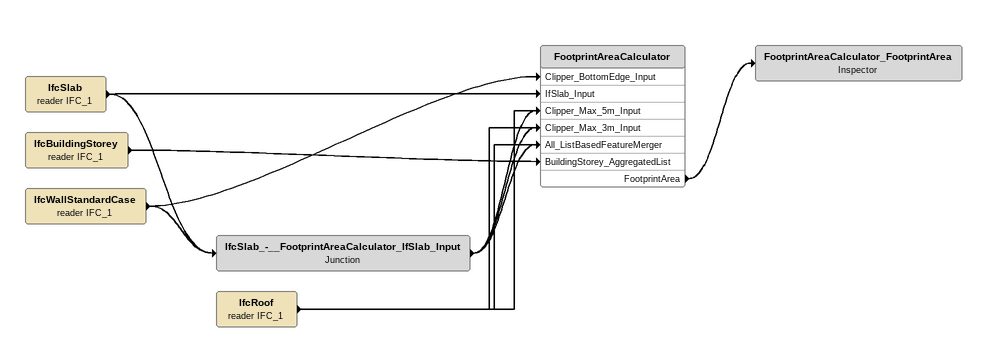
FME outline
IfcSlab (reader IFC_1)
    -> FootprintAreaCalculator [IfSlab_Input]
    -> IfcSlab_-__FootprintAreaCalculator_IfSlab_Input
IfcBuildingStorey (reader IFC_1)
    -> FootprintAreaCalculator [BuildingStorey_AggregatedList]
IfcWallStandardCase (reader IFC_1)
    -> FootprintAreaCalculator [Clipper_BottomEdge_Input]
    -> IfcSlab_-__FootprintAreaCalculator_IfSlab_Input
IfcSlab_-__FootprintAreaCalculator_IfSlab_Input: Junction
    -> FootprintAreaCalculator [All_ListBasedFeatureMerger]
    -> FootprintAreaCalculator [Clipper_Max_3m_Input]
    -> FootprintAreaCalculator [Clipper_Max_5m_Input]
IfcRoof (reader IFC_1)
    -> FootprintAreaCalculator [Clipper_Max_5m_Input]
    -> FootprintAreaCalculator [Clipper_Max_3m_Input]
    -> FootprintAreaCalculator [All_ListBasedFeatureMerger]
FootprintAreaCalculator
    FootprintArea -> FootprintAreaCalculator_FootprintArea
FootprintAreaCalculator_FootprintArea: Inspector
